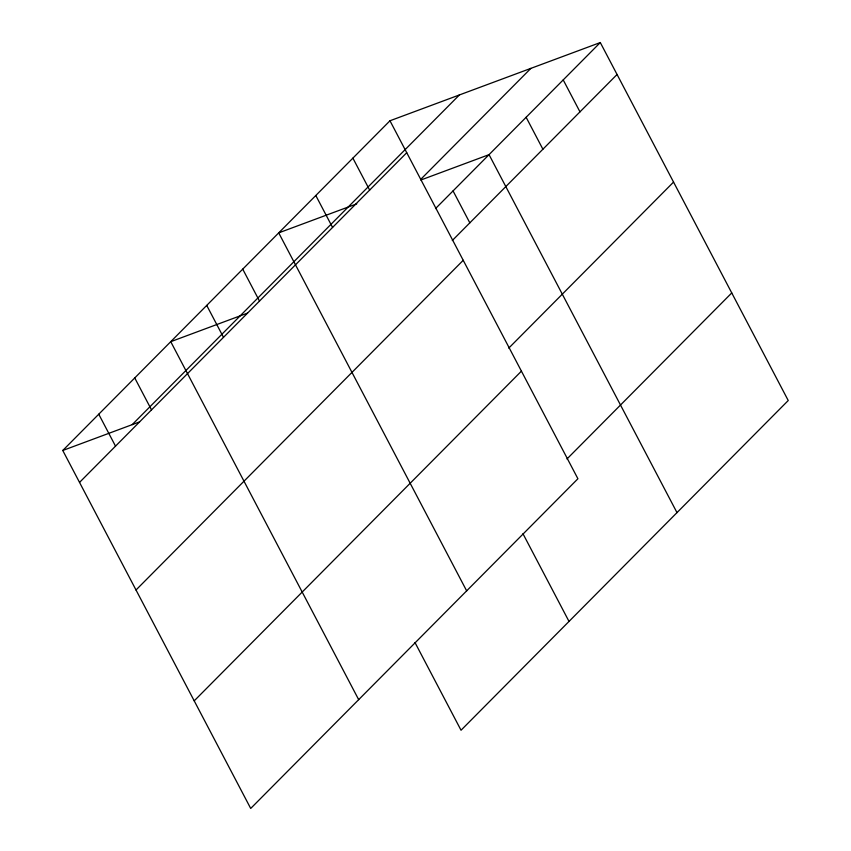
<?xml version="1.0" encoding="UTF-8"?>
<svg xmlns="http://www.w3.org/2000/svg" width="851" height="851" viewBox="0 0 851 851"><rect width="100%" height="100%" fill="white"/><g stroke="black" fill="none" stroke-linecap="round" stroke-linejoin="round"><path stroke-width="1.28" d="M389.971 120.768L577.914 478.751L250.705 808.45L62.761 450.477L389.971 120.768L600.295 42.55L788.239 400.523L461.029 730.232L414.98 642.516M132.171 424.66L459.38 94.961M79.526 482.411L406.735 152.712M420.564 179.529L530.886 68.367M435.521 208.58L600.295 42.55M452.285 240.525L617.071 74.484M136.011 589.998L463.221 260.3M508.77 348.112L673.556 182.082M194.209 700.852L521.418 371.153M566.979 458.966L731.754 292.935M356.76 203.846L278.713 232.866L466.656 590.849M420.883 179.997L489.048 154.648L676.992 512.621M247.545 313.104L170.743 341.676L358.675 699.65M62.761 450.477L139.564 421.905M563.213 79.92L579.978 111.853M526.131 117.278L542.895 149.212M453.051 190.911L469.826 222.856M352.888 158.137L369.653 190.071M522.961 533.715L569.011 621.421M315.806 195.507L332.571 227.44M242.726 269.139L259.491 301.073M206.729 305.403L223.494 337.336M134.745 377.94L151.51 409.874M98.748 414.203L115.513 446.137"/></g></svg>
